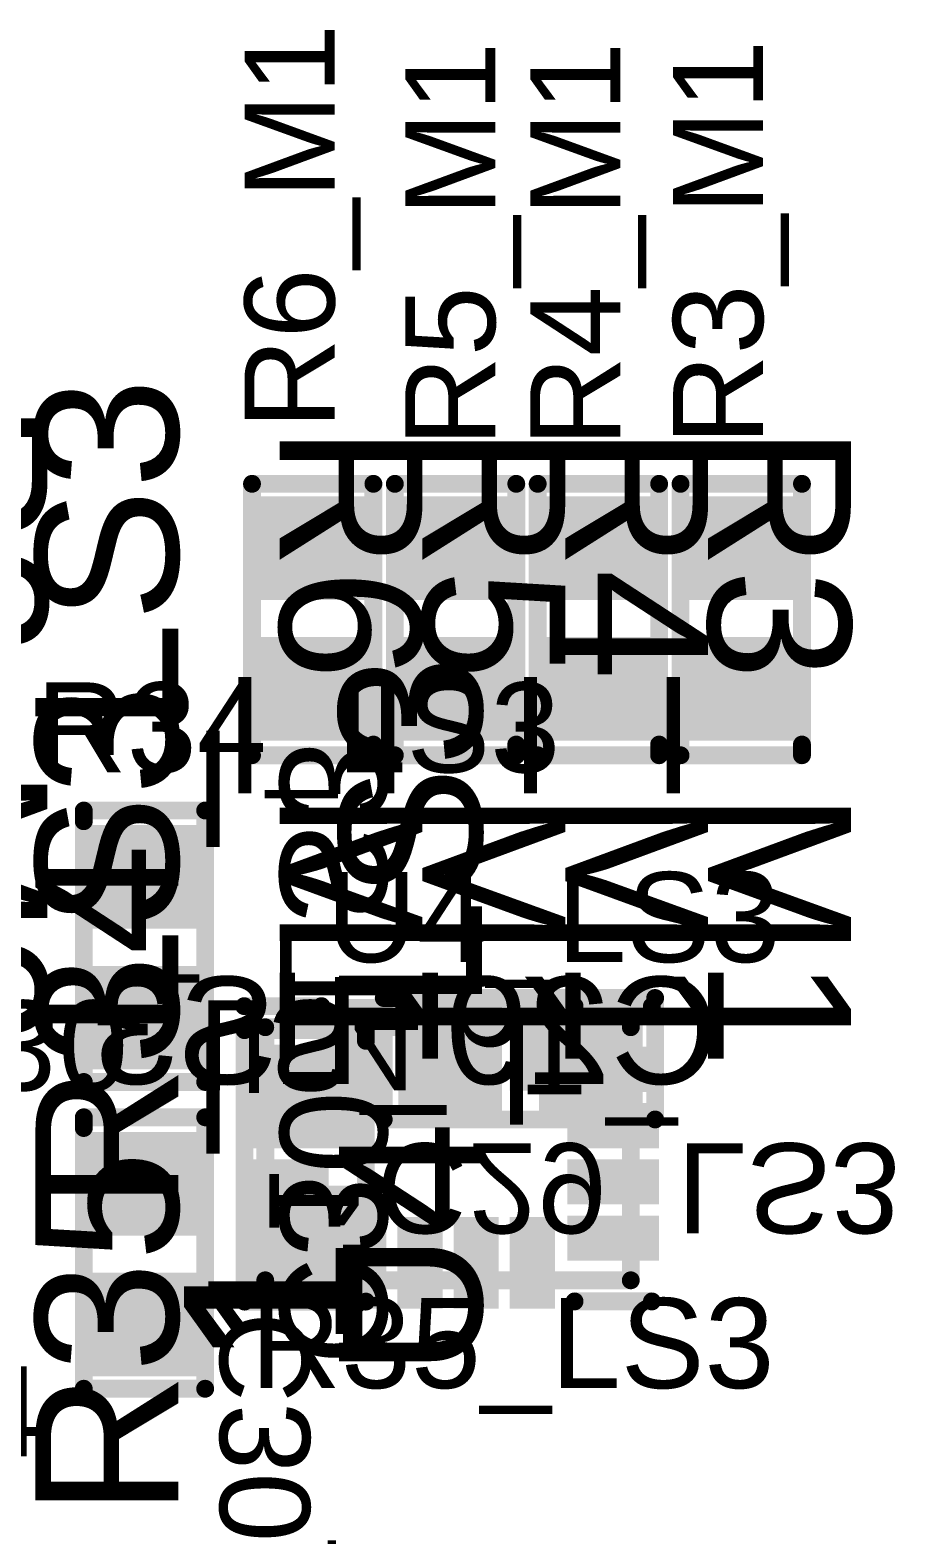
# Model space of a CAD drawing. Header units: inches. Extents: x -0.3 to 12.2, y -3.2 to 4.4.
# Drawn here: x 3.2609 to 3.503, y 0.4931 to 0.9144 of the extents above; entities that cross this region are included whole.
import ezdxf

# ---------------------------------------------------------------- set-up
doc = ezdxf.new("R2010")
doc.units = ezdxf.units.IN
doc.header["$MEASUREMENT"] = 0
for name, color, linetype in [('Board Layer Stack Bottom Overlay', 54, 'Continuous'), ('Board Layer Stack Bottom Solder', 6, 'Continuous'), ('Bottom Assembly', 216, 'Continuous'), ('Bottom Layer_L8', 5, 'Continuous'), ('Bottom Paste', 16, 'Continuous'), ('FAB', 56, 'Continuous'), ('Top Assembly', 6, 'Continuous'), ('Top Overlay', 2, 'Continuous'), ('Top Paste', 8, 'Continuous'), ('Top Solder', 216, 'Continuous'), ('TOP_L1', 1, 'Continuous')]:
    doc.layers.add(name, color=color, linetype=linetype)
doc.styles.add('Arial', font='', dxfattribs={"height": 0.2})
doc.styles.get('Arial').set_extended_font_data('Arial')

# ---------------------------------------------------------------- blocks, each defined once
blk = doc.blocks.new('R0402_331')
at = {"layer": 'Top Paste'}
for points in [[(-0.006, 0.0125), (-0.006, -0.0125), (-0.031, -0.0125), (-0.031, 0.0125)], [(0.0334, 0.0125), (0.0334, -0.0125), (0.0084, -0.0125), (0.0084, 0.0125)]]:
    blk.add_hatch(color=8, dxfattribs=at).paths.add_polyline_path(points)
at = {"layer": 'Top Solder'}
for points in [[(-0.004, 0.0145), (-0.004, -0.0145), (-0.033, -0.0145), (-0.033, 0.0145)], [(0.0354, 0.0145), (0.0354, -0.0145), (0.0064, -0.0145), (0.0064, 0.0145)]]:
    blk.add_hatch(color=216, dxfattribs=at).paths.add_polyline_path(points)
at = {"layer": 'TOP_L1'}
for points in [[(-0.006, 0.0125), (-0.006, -0.0125), (-0.031, -0.0125), (-0.031, 0.0125)], [(0.0334, 0.0125), (0.0334, -0.0125), (0.0084, -0.0125), (0.0084, 0.0125)]]:
    blk.add_hatch(color=1, dxfattribs=at).paths.add_polyline_path(points)
at = {"layer": 'Top Assembly'}
for points in [[(-0.0365, -0.017, 0.005, 0.005, 0), (-0.0365, 0.017, 0.005, 0.005, 0)], [(0.0395, 0.017, 0.005, 0.005, 0), (-0.0365, 0.017, 0.005, 0.005, 0)], [(0.0395, -0.017, 0.005, 0.005, 0), (0.0395, 0.017, 0.005, 0.005, 0)], [(0.0395, -0.017, 0.005, 0.005, 0), (-0.0365, -0.017, 0.005, 0.005, 0)]]:
    blk.add_lwpolyline(points, format="xyseb", dxfattribs=at)
for points in [[(-0.03775, 0.017, 0.0025, 0.0025, 1), (-0.03525, 0.017, 0.0025, 0.0025, 1)], [(-0.03775, 0.017, 0.0025, 0.0025, 1), (-0.03525, 0.017, 0.0025, 0.0025, 1)], [(0.03825, 0.017, 0.0025, 0.0025, 1), (0.04075, 0.017, 0.0025, 0.0025, 1)], [(0.03825, 0.017, 0.0025, 0.0025, 1), (0.04075, 0.017, 0.0025, 0.0025, 1)], [(-0.03775, -0.017, 0.0025, 0.0025, 1), (-0.03525, -0.017, 0.0025, 0.0025, 1)], [(-0.03775, -0.017, 0.0025, 0.0025, 1), (-0.03525, -0.017, 0.0025, 0.0025, 1)], [(0.03825, -0.017, 0.0025, 0.0025, 1), (0.04075, -0.017, 0.0025, 0.0025, 1)], [(0.03825, -0.017, 0.0025, 0.0025, 1), (0.04075, -0.017, 0.0025, 0.0025, 1)]]:
    blk.add_lwpolyline(points, format="xyseb", close=True, dxfattribs=at)
at = {"layer": 'Top Overlay'}
for points in [[(-0.0365, -0.017, 0.005, 0.005, 0), (-0.0365, 0.017, 0.005, 0.005, 0)], [(0.0365, 0.017, 0.005, 0.005, 0), (-0.0365, 0.017, 0.005, 0.005, 0)], [(0.0395, 0.017, 0.005, 0.005, 0), (0.0365, 0.017, 0.005, 0.005, 0)], [(0.0395, -0.017, 0.005, 0.005, 0), (0.0395, 0.017, 0.005, 0.005, 0)], [(0.0395, -0.017, 0.005, 0.005, 0), (-0.0365, -0.017, 0.005, 0.005, 0)]]:
    blk.add_lwpolyline(points, format="xyseb", dxfattribs=at)
for points in [[(-0.03775, 0.017, 0.0025, 0.0025, 1), (-0.03525, 0.017, 0.0025, 0.0025, 1)], [(-0.03775, 0.017, 0.0025, 0.0025, 1), (-0.03525, 0.017, 0.0025, 0.0025, 1)], [(0.03525, 0.017, 0.0025, 0.0025, 1), (0.03775, 0.017, 0.0025, 0.0025, 1)], [(0.03525, 0.017, 0.0025, 0.0025, 1), (0.03775, 0.017, 0.0025, 0.0025, 1)], [(0.03825, 0.017, 0.0025, 0.0025, 1), (0.04075, 0.017, 0.0025, 0.0025, 1)], [(0.03825, 0.017, 0.0025, 0.0025, 1), (0.04075, 0.017, 0.0025, 0.0025, 1)], [(-0.03775, -0.017, 0.0025, 0.0025, 1), (-0.03525, -0.017, 0.0025, 0.0025, 1)], [(-0.03775, -0.017, 0.0025, 0.0025, 1), (-0.03525, -0.017, 0.0025, 0.0025, 1)], [(0.03825, -0.017, 0.0025, 0.0025, 1), (0.04075, -0.017, 0.0025, 0.0025, 1)], [(0.03825, -0.017, 0.0025, 0.0025, 1), (0.04075, -0.017, 0.0025, 0.0025, 1)]]:
    blk.add_lwpolyline(points, format="xyseb", close=True, dxfattribs=at)
at = {"layer": 'Top Assembly', "style": 'Arial'}
blk.add_text('R6_M1', height=0.04, dxfattribs=at).set_placement((-0.05295, -0.0093))
blk = doc.blocks.new('R0402_333')
at = {"layer": 'Top Paste'}
for points in [[(-0.006, 0.0125), (-0.006, -0.0125), (-0.031, -0.0125), (-0.031, 0.0125)], [(0.0334, 0.0125), (0.0334, -0.0125), (0.0084, -0.0125), (0.0084, 0.0125)]]:
    blk.add_hatch(color=8, dxfattribs=at).paths.add_polyline_path(points)
at = {"layer": 'Top Solder'}
for points in [[(-0.004, 0.0145), (-0.004, -0.0145), (-0.033, -0.0145), (-0.033, 0.0145)], [(0.0354, 0.0145), (0.0354, -0.0145), (0.0064, -0.0145), (0.0064, 0.0145)]]:
    blk.add_hatch(color=216, dxfattribs=at).paths.add_polyline_path(points)
at = {"layer": 'TOP_L1'}
for points in [[(-0.006, 0.0125), (-0.006, -0.0125), (-0.031, -0.0125), (-0.031, 0.0125)], [(0.0334, 0.0125), (0.0334, -0.0125), (0.0084, -0.0125), (0.0084, 0.0125)]]:
    blk.add_hatch(color=1, dxfattribs=at).paths.add_polyline_path(points)
at = {"layer": 'Top Assembly'}
for points in [[(-0.0365, -0.017, 0.005, 0.005, 0), (-0.0365, 0.017, 0.005, 0.005, 0)], [(0.0395, 0.017, 0.005, 0.005, 0), (-0.0365, 0.017, 0.005, 0.005, 0)], [(0.0395, -0.017, 0.005, 0.005, 0), (0.0395, 0.017, 0.005, 0.005, 0)], [(0.0395, -0.017, 0.005, 0.005, 0), (-0.0365, -0.017, 0.005, 0.005, 0)]]:
    blk.add_lwpolyline(points, format="xyseb", dxfattribs=at)
for points in [[(-0.03775, 0.017, 0.0025, 0.0025, 1), (-0.03525, 0.017, 0.0025, 0.0025, 1)], [(-0.03775, 0.017, 0.0025, 0.0025, 1), (-0.03525, 0.017, 0.0025, 0.0025, 1)], [(0.03825, 0.017, 0.0025, 0.0025, 1), (0.04075, 0.017, 0.0025, 0.0025, 1)], [(0.03825, 0.017, 0.0025, 0.0025, 1), (0.04075, 0.017, 0.0025, 0.0025, 1)], [(-0.03775, -0.017, 0.0025, 0.0025, 1), (-0.03525, -0.017, 0.0025, 0.0025, 1)], [(-0.03775, -0.017, 0.0025, 0.0025, 1), (-0.03525, -0.017, 0.0025, 0.0025, 1)], [(0.03825, -0.017, 0.0025, 0.0025, 1), (0.04075, -0.017, 0.0025, 0.0025, 1)], [(0.03825, -0.017, 0.0025, 0.0025, 1), (0.04075, -0.017, 0.0025, 0.0025, 1)]]:
    blk.add_lwpolyline(points, format="xyseb", close=True, dxfattribs=at)
at = {"layer": 'Top Overlay'}
for points in [[(-0.0365, -0.017, 0.005, 0.005, 0), (-0.0365, 0.017, 0.005, 0.005, 0)], [(0.0365, 0.017, 0.005, 0.005, 0), (-0.0365, 0.017, 0.005, 0.005, 0)], [(0.0395, 0.017, 0.005, 0.005, 0), (0.0365, 0.017, 0.005, 0.005, 0)], [(0.0395, -0.017, 0.005, 0.005, 0), (0.0395, 0.017, 0.005, 0.005, 0)], [(0.0395, -0.017, 0.005, 0.005, 0), (-0.0365, -0.017, 0.005, 0.005, 0)]]:
    blk.add_lwpolyline(points, format="xyseb", dxfattribs=at)
for points in [[(-0.03775, 0.017, 0.0025, 0.0025, 1), (-0.03525, 0.017, 0.0025, 0.0025, 1)], [(-0.03775, 0.017, 0.0025, 0.0025, 1), (-0.03525, 0.017, 0.0025, 0.0025, 1)], [(0.03525, 0.017, 0.0025, 0.0025, 1), (0.03775, 0.017, 0.0025, 0.0025, 1)], [(0.03525, 0.017, 0.0025, 0.0025, 1), (0.03775, 0.017, 0.0025, 0.0025, 1)], [(0.03825, 0.017, 0.0025, 0.0025, 1), (0.04075, 0.017, 0.0025, 0.0025, 1)], [(0.03825, 0.017, 0.0025, 0.0025, 1), (0.04075, 0.017, 0.0025, 0.0025, 1)], [(-0.03775, -0.017, 0.0025, 0.0025, 1), (-0.03525, -0.017, 0.0025, 0.0025, 1)], [(-0.03775, -0.017, 0.0025, 0.0025, 1), (-0.03525, -0.017, 0.0025, 0.0025, 1)], [(0.03825, -0.017, 0.0025, 0.0025, 1), (0.04075, -0.017, 0.0025, 0.0025, 1)], [(0.03825, -0.017, 0.0025, 0.0025, 1), (0.04075, -0.017, 0.0025, 0.0025, 1)]]:
    blk.add_lwpolyline(points, format="xyseb", close=True, dxfattribs=at)
at = {"layer": 'Top Assembly', "style": 'Arial'}
blk.add_text('R5_M1', height=0.04, dxfattribs=at).set_placement((-0.05295, -0.0093))
blk = doc.blocks.new('R0402_335')
at = {"layer": 'Top Paste'}
for points in [[(-0.006, 0.0125), (-0.006, -0.0125), (-0.031, -0.0125), (-0.031, 0.0125)], [(0.0334, 0.0125), (0.0334, -0.0125), (0.0084, -0.0125), (0.0084, 0.0125)]]:
    blk.add_hatch(color=8, dxfattribs=at).paths.add_polyline_path(points)
at = {"layer": 'Top Solder'}
for points in [[(-0.004, 0.0145), (-0.004, -0.0145), (-0.033, -0.0145), (-0.033, 0.0145)], [(0.0354, 0.0145), (0.0354, -0.0145), (0.0064, -0.0145), (0.0064, 0.0145)]]:
    blk.add_hatch(color=216, dxfattribs=at).paths.add_polyline_path(points)
at = {"layer": 'TOP_L1'}
for points in [[(-0.006, 0.0125), (-0.006, -0.0125), (-0.031, -0.0125), (-0.031, 0.0125)], [(0.0334, 0.0125), (0.0334, -0.0125), (0.0084, -0.0125), (0.0084, 0.0125)]]:
    blk.add_hatch(color=1, dxfattribs=at).paths.add_polyline_path(points)
at = {"layer": 'Top Assembly'}
for points in [[(-0.0365, -0.017, 0.005, 0.005, 0), (-0.0365, 0.017, 0.005, 0.005, 0)], [(0.0395, 0.017, 0.005, 0.005, 0), (-0.0365, 0.017, 0.005, 0.005, 0)], [(0.0395, -0.017, 0.005, 0.005, 0), (0.0395, 0.017, 0.005, 0.005, 0)], [(0.0395, -0.017, 0.005, 0.005, 0), (-0.0365, -0.017, 0.005, 0.005, 0)]]:
    blk.add_lwpolyline(points, format="xyseb", dxfattribs=at)
for points in [[(-0.03775, 0.017, 0.0025, 0.0025, 1), (-0.03525, 0.017, 0.0025, 0.0025, 1)], [(-0.03775, 0.017, 0.0025, 0.0025, 1), (-0.03525, 0.017, 0.0025, 0.0025, 1)], [(0.03825, 0.017, 0.0025, 0.0025, 1), (0.04075, 0.017, 0.0025, 0.0025, 1)], [(0.03825, 0.017, 0.0025, 0.0025, 1), (0.04075, 0.017, 0.0025, 0.0025, 1)], [(-0.03775, -0.017, 0.0025, 0.0025, 1), (-0.03525, -0.017, 0.0025, 0.0025, 1)], [(-0.03775, -0.017, 0.0025, 0.0025, 1), (-0.03525, -0.017, 0.0025, 0.0025, 1)], [(0.03825, -0.017, 0.0025, 0.0025, 1), (0.04075, -0.017, 0.0025, 0.0025, 1)], [(0.03825, -0.017, 0.0025, 0.0025, 1), (0.04075, -0.017, 0.0025, 0.0025, 1)]]:
    blk.add_lwpolyline(points, format="xyseb", close=True, dxfattribs=at)
at = {"layer": 'Top Overlay'}
for points in [[(-0.0365, -0.017, 0.005, 0.005, 0), (-0.0365, 0.017, 0.005, 0.005, 0)], [(0.0365, 0.017, 0.005, 0.005, 0), (-0.0365, 0.017, 0.005, 0.005, 0)], [(0.0395, 0.017, 0.005, 0.005, 0), (0.0365, 0.017, 0.005, 0.005, 0)], [(0.0395, -0.017, 0.005, 0.005, 0), (0.0395, 0.017, 0.005, 0.005, 0)], [(0.0395, -0.017, 0.005, 0.005, 0), (-0.0365, -0.017, 0.005, 0.005, 0)]]:
    blk.add_lwpolyline(points, format="xyseb", dxfattribs=at)
for points in [[(-0.03775, 0.017, 0.0025, 0.0025, 1), (-0.03525, 0.017, 0.0025, 0.0025, 1)], [(-0.03775, 0.017, 0.0025, 0.0025, 1), (-0.03525, 0.017, 0.0025, 0.0025, 1)], [(0.03525, 0.017, 0.0025, 0.0025, 1), (0.03775, 0.017, 0.0025, 0.0025, 1)], [(0.03525, 0.017, 0.0025, 0.0025, 1), (0.03775, 0.017, 0.0025, 0.0025, 1)], [(0.03825, 0.017, 0.0025, 0.0025, 1), (0.04075, 0.017, 0.0025, 0.0025, 1)], [(0.03825, 0.017, 0.0025, 0.0025, 1), (0.04075, 0.017, 0.0025, 0.0025, 1)], [(-0.03775, -0.017, 0.0025, 0.0025, 1), (-0.03525, -0.017, 0.0025, 0.0025, 1)], [(-0.03775, -0.017, 0.0025, 0.0025, 1), (-0.03525, -0.017, 0.0025, 0.0025, 1)], [(0.03825, -0.017, 0.0025, 0.0025, 1), (0.04075, -0.017, 0.0025, 0.0025, 1)], [(0.03825, -0.017, 0.0025, 0.0025, 1), (0.04075, -0.017, 0.0025, 0.0025, 1)]]:
    blk.add_lwpolyline(points, format="xyseb", close=True, dxfattribs=at)
at = {"layer": 'Top Assembly', "style": 'Arial'}
blk.add_text('R4_M1', height=0.04, dxfattribs=at).set_placement((-0.05295, -0.0093))
blk = doc.blocks.new('R0402_336')
at = {"layer": 'Top Paste'}
for points in [[(-0.006, 0.0125), (-0.006, -0.0125), (-0.031, -0.0125), (-0.031, 0.0125)], [(0.0334, 0.0125), (0.0334, -0.0125), (0.0084, -0.0125), (0.0084, 0.0125)]]:
    blk.add_hatch(color=8, dxfattribs=at).paths.add_polyline_path(points)
at = {"layer": 'Top Solder'}
for points in [[(-0.004, 0.0145), (-0.004, -0.0145), (-0.033, -0.0145), (-0.033, 0.0145)], [(0.0354, 0.0145), (0.0354, -0.0145), (0.0064, -0.0145), (0.0064, 0.0145)]]:
    blk.add_hatch(color=216, dxfattribs=at).paths.add_polyline_path(points)
at = {"layer": 'TOP_L1'}
for points in [[(-0.006, 0.0125), (-0.006, -0.0125), (-0.031, -0.0125), (-0.031, 0.0125)], [(0.0334, 0.0125), (0.0334, -0.0125), (0.0084, -0.0125), (0.0084, 0.0125)]]:
    blk.add_hatch(color=1, dxfattribs=at).paths.add_polyline_path(points)
at = {"layer": 'Top Assembly'}
for points in [[(-0.0365, -0.017, 0.005, 0.005, 0), (-0.0365, 0.017, 0.005, 0.005, 0)], [(0.0395, 0.017, 0.005, 0.005, 0), (-0.0365, 0.017, 0.005, 0.005, 0)], [(0.0395, -0.017, 0.005, 0.005, 0), (0.0395, 0.017, 0.005, 0.005, 0)], [(0.0395, -0.017, 0.005, 0.005, 0), (-0.0365, -0.017, 0.005, 0.005, 0)]]:
    blk.add_lwpolyline(points, format="xyseb", dxfattribs=at)
for points in [[(-0.03775, 0.017, 0.0025, 0.0025, 1), (-0.03525, 0.017, 0.0025, 0.0025, 1)], [(-0.03775, 0.017, 0.0025, 0.0025, 1), (-0.03525, 0.017, 0.0025, 0.0025, 1)], [(0.03825, 0.017, 0.0025, 0.0025, 1), (0.04075, 0.017, 0.0025, 0.0025, 1)], [(0.03825, 0.017, 0.0025, 0.0025, 1), (0.04075, 0.017, 0.0025, 0.0025, 1)], [(-0.03775, -0.017, 0.0025, 0.0025, 1), (-0.03525, -0.017, 0.0025, 0.0025, 1)], [(-0.03775, -0.017, 0.0025, 0.0025, 1), (-0.03525, -0.017, 0.0025, 0.0025, 1)], [(0.03825, -0.017, 0.0025, 0.0025, 1), (0.04075, -0.017, 0.0025, 0.0025, 1)], [(0.03825, -0.017, 0.0025, 0.0025, 1), (0.04075, -0.017, 0.0025, 0.0025, 1)]]:
    blk.add_lwpolyline(points, format="xyseb", close=True, dxfattribs=at)
at = {"layer": 'Top Overlay'}
for points in [[(-0.0365, -0.017, 0.005, 0.005, 0), (-0.0365, 0.017, 0.005, 0.005, 0)], [(0.0365, 0.017, 0.005, 0.005, 0), (-0.0365, 0.017, 0.005, 0.005, 0)], [(0.0395, 0.017, 0.005, 0.005, 0), (0.0365, 0.017, 0.005, 0.005, 0)], [(0.0395, -0.017, 0.005, 0.005, 0), (0.0395, 0.017, 0.005, 0.005, 0)], [(0.0395, -0.017, 0.005, 0.005, 0), (-0.0365, -0.017, 0.005, 0.005, 0)]]:
    blk.add_lwpolyline(points, format="xyseb", dxfattribs=at)
for points in [[(-0.03775, 0.017, 0.0025, 0.0025, 1), (-0.03525, 0.017, 0.0025, 0.0025, 1)], [(-0.03775, 0.017, 0.0025, 0.0025, 1), (-0.03525, 0.017, 0.0025, 0.0025, 1)], [(0.03525, 0.017, 0.0025, 0.0025, 1), (0.03775, 0.017, 0.0025, 0.0025, 1)], [(0.03525, 0.017, 0.0025, 0.0025, 1), (0.03775, 0.017, 0.0025, 0.0025, 1)], [(0.03825, 0.017, 0.0025, 0.0025, 1), (0.04075, 0.017, 0.0025, 0.0025, 1)], [(0.03825, 0.017, 0.0025, 0.0025, 1), (0.04075, 0.017, 0.0025, 0.0025, 1)], [(-0.03775, -0.017, 0.0025, 0.0025, 1), (-0.03525, -0.017, 0.0025, 0.0025, 1)], [(-0.03775, -0.017, 0.0025, 0.0025, 1), (-0.03525, -0.017, 0.0025, 0.0025, 1)], [(0.03825, -0.017, 0.0025, 0.0025, 1), (0.04075, -0.017, 0.0025, 0.0025, 1)], [(0.03825, -0.017, 0.0025, 0.0025, 1), (0.04075, -0.017, 0.0025, 0.0025, 1)]]:
    blk.add_lwpolyline(points, format="xyseb", close=True, dxfattribs=at)
at = {"layer": 'Top Assembly', "style": 'Arial'}
blk.add_text('R3_M2', height=0.04, dxfattribs=at).set_placement((-0.05529, -0.0093))
blk = doc.blocks.new('R0402_337')
at = {"layer": 'Top Paste'}
for points in [[(-0.006, 0.0125), (-0.006, -0.0125), (-0.031, -0.0125), (-0.031, 0.0125)], [(0.0334, 0.0125), (0.0334, -0.0125), (0.0084, -0.0125), (0.0084, 0.0125)]]:
    blk.add_hatch(color=8, dxfattribs=at).paths.add_polyline_path(points)
at = {"layer": 'Top Solder'}
for points in [[(-0.004, 0.0145), (-0.004, -0.0145), (-0.033, -0.0145), (-0.033, 0.0145)], [(0.0354, 0.0145), (0.0354, -0.0145), (0.0064, -0.0145), (0.0064, 0.0145)]]:
    blk.add_hatch(color=216, dxfattribs=at).paths.add_polyline_path(points)
at = {"layer": 'TOP_L1'}
for points in [[(-0.006, 0.0125), (-0.006, -0.0125), (-0.031, -0.0125), (-0.031, 0.0125)], [(0.0334, 0.0125), (0.0334, -0.0125), (0.0084, -0.0125), (0.0084, 0.0125)]]:
    blk.add_hatch(color=1, dxfattribs=at).paths.add_polyline_path(points)
at = {"layer": 'Top Assembly'}
for points in [[(-0.0365, -0.017, 0.005, 0.005, 0), (-0.0365, 0.017, 0.005, 0.005, 0)], [(0.0395, 0.017, 0.005, 0.005, 0), (-0.0365, 0.017, 0.005, 0.005, 0)], [(0.0395, -0.017, 0.005, 0.005, 0), (0.0395, 0.017, 0.005, 0.005, 0)], [(0.0395, -0.017, 0.005, 0.005, 0), (-0.0365, -0.017, 0.005, 0.005, 0)]]:
    blk.add_lwpolyline(points, format="xyseb", dxfattribs=at)
for points in [[(-0.03775, 0.017, 0.0025, 0.0025, 1), (-0.03525, 0.017, 0.0025, 0.0025, 1)], [(-0.03775, 0.017, 0.0025, 0.0025, 1), (-0.03525, 0.017, 0.0025, 0.0025, 1)], [(0.03825, 0.017, 0.0025, 0.0025, 1), (0.04075, 0.017, 0.0025, 0.0025, 1)], [(0.03825, 0.017, 0.0025, 0.0025, 1), (0.04075, 0.017, 0.0025, 0.0025, 1)], [(-0.03775, -0.017, 0.0025, 0.0025, 1), (-0.03525, -0.017, 0.0025, 0.0025, 1)], [(-0.03775, -0.017, 0.0025, 0.0025, 1), (-0.03525, -0.017, 0.0025, 0.0025, 1)], [(0.03825, -0.017, 0.0025, 0.0025, 1), (0.04075, -0.017, 0.0025, 0.0025, 1)], [(0.03825, -0.017, 0.0025, 0.0025, 1), (0.04075, -0.017, 0.0025, 0.0025, 1)]]:
    blk.add_lwpolyline(points, format="xyseb", close=True, dxfattribs=at)
at = {"layer": 'Top Overlay'}
for points in [[(-0.0365, -0.017, 0.005, 0.005, 0), (-0.0365, 0.017, 0.005, 0.005, 0)], [(0.0365, 0.017, 0.005, 0.005, 0), (-0.0365, 0.017, 0.005, 0.005, 0)], [(0.0395, 0.017, 0.005, 0.005, 0), (0.0365, 0.017, 0.005, 0.005, 0)], [(0.0395, -0.017, 0.005, 0.005, 0), (0.0395, 0.017, 0.005, 0.005, 0)], [(0.0395, -0.017, 0.005, 0.005, 0), (-0.0365, -0.017, 0.005, 0.005, 0)]]:
    blk.add_lwpolyline(points, format="xyseb", dxfattribs=at)
for points in [[(-0.03775, 0.017, 0.0025, 0.0025, 1), (-0.03525, 0.017, 0.0025, 0.0025, 1)], [(-0.03775, 0.017, 0.0025, 0.0025, 1), (-0.03525, 0.017, 0.0025, 0.0025, 1)], [(0.03525, 0.017, 0.0025, 0.0025, 1), (0.03775, 0.017, 0.0025, 0.0025, 1)], [(0.03525, 0.017, 0.0025, 0.0025, 1), (0.03775, 0.017, 0.0025, 0.0025, 1)], [(0.03825, 0.017, 0.0025, 0.0025, 1), (0.04075, 0.017, 0.0025, 0.0025, 1)], [(0.03825, 0.017, 0.0025, 0.0025, 1), (0.04075, 0.017, 0.0025, 0.0025, 1)], [(-0.03775, -0.017, 0.0025, 0.0025, 1), (-0.03525, -0.017, 0.0025, 0.0025, 1)], [(-0.03775, -0.017, 0.0025, 0.0025, 1), (-0.03525, -0.017, 0.0025, 0.0025, 1)], [(0.03825, -0.017, 0.0025, 0.0025, 1), (0.04075, -0.017, 0.0025, 0.0025, 1)], [(0.03825, -0.017, 0.0025, 0.0025, 1), (0.04075, -0.017, 0.0025, 0.0025, 1)]]:
    blk.add_lwpolyline(points, format="xyseb", close=True, dxfattribs=at)
at = {"layer": 'Top Assembly', "style": 'Arial'}
blk.add_text('R3_M1', height=0.04, dxfattribs=at).set_placement((-0.05295, -0.0093))
blk = doc.blocks.new('R0402_341')
at = {"layer": 'Top Paste'}
for points in [[(-0.006, 0.0125), (-0.006, -0.0125), (-0.031, -0.0125), (-0.031, 0.0125)], [(0.0334, 0.0125), (0.0334, -0.0125), (0.0084, -0.0125), (0.0084, 0.0125)]]:
    blk.add_hatch(color=8, dxfattribs=at).paths.add_polyline_path(points)
at = {"layer": 'Top Solder'}
for points in [[(-0.004, 0.0145), (-0.004, -0.0145), (-0.033, -0.0145), (-0.033, 0.0145)], [(0.0354, 0.0145), (0.0354, -0.0145), (0.0064, -0.0145), (0.0064, 0.0145)]]:
    blk.add_hatch(color=216, dxfattribs=at).paths.add_polyline_path(points)
at = {"layer": 'TOP_L1'}
for points in [[(-0.006, 0.0125), (-0.006, -0.0125), (-0.031, -0.0125), (-0.031, 0.0125)], [(0.0334, 0.0125), (0.0334, -0.0125), (0.0084, -0.0125), (0.0084, 0.0125)]]:
    blk.add_hatch(color=1, dxfattribs=at).paths.add_polyline_path(points)
at = {"layer": 'Top Assembly'}
for points in [[(-0.0365, 0.017, 0.005, 0.005, 0), (-0.0365, -0.017, 0.005, 0.005, 0)], [(-0.0365, 0.017, 0.005, 0.005, 0), (0.0395, 0.017, 0.005, 0.005, 0)], [(0.0395, 0.017, 0.005, 0.005, 0), (0.0395, -0.017, 0.005, 0.005, 0)], [(-0.0365, -0.017, 0.005, 0.005, 0), (0.0395, -0.017, 0.005, 0.005, 0)]]:
    blk.add_lwpolyline(points, format="xyseb", dxfattribs=at)
for points in [[(-0.03775, 0.017, 0.0025, 0.0025, 1), (-0.03525, 0.017, 0.0025, 0.0025, 1)], [(-0.03775, 0.017, 0.0025, 0.0025, 1), (-0.03525, 0.017, 0.0025, 0.0025, 1)], [(0.03825, 0.017, 0.0025, 0.0025, 1), (0.04075, 0.017, 0.0025, 0.0025, 1)], [(0.03825, 0.017, 0.0025, 0.0025, 1), (0.04075, 0.017, 0.0025, 0.0025, 1)], [(-0.03775, -0.017, 0.0025, 0.0025, 1), (-0.03525, -0.017, 0.0025, 0.0025, 1)], [(-0.03775, -0.017, 0.0025, 0.0025, 1), (-0.03525, -0.017, 0.0025, 0.0025, 1)], [(0.03825, -0.017, 0.0025, 0.0025, 1), (0.04075, -0.017, 0.0025, 0.0025, 1)], [(0.03825, -0.017, 0.0025, 0.0025, 1), (0.04075, -0.017, 0.0025, 0.0025, 1)]]:
    blk.add_lwpolyline(points, format="xyseb", close=True, dxfattribs=at)
at = {"layer": 'Top Overlay'}
for points in [[(-0.0365, 0.017, 0.005, 0.005, 0), (-0.0365, -0.017, 0.005, 0.005, 0)], [(-0.0365, 0.017, 0.005, 0.005, 0), (0.0365, 0.017, 0.005, 0.005, 0)], [(0.0365, 0.017, 0.005, 0.005, 0), (0.0395, 0.017, 0.005, 0.005, 0)], [(0.0395, 0.017, 0.005, 0.005, 0), (0.0395, -0.017, 0.005, 0.005, 0)], [(-0.0365, -0.017, 0.005, 0.005, 0), (0.0395, -0.017, 0.005, 0.005, 0)]]:
    blk.add_lwpolyline(points, format="xyseb", dxfattribs=at)
for points in [[(-0.03775, 0.017, 0.0025, 0.0025, 1), (-0.03525, 0.017, 0.0025, 0.0025, 1)], [(-0.03775, 0.017, 0.0025, 0.0025, 1), (-0.03525, 0.017, 0.0025, 0.0025, 1)], [(0.03525, 0.017, 0.0025, 0.0025, 1), (0.03775, 0.017, 0.0025, 0.0025, 1)], [(0.03525, 0.017, 0.0025, 0.0025, 1), (0.03775, 0.017, 0.0025, 0.0025, 1)], [(0.03825, 0.017, 0.0025, 0.0025, 1), (0.04075, 0.017, 0.0025, 0.0025, 1)], [(0.03825, 0.017, 0.0025, 0.0025, 1), (0.04075, 0.017, 0.0025, 0.0025, 1)], [(-0.03775, -0.017, 0.0025, 0.0025, 1), (-0.03525, -0.017, 0.0025, 0.0025, 1)], [(-0.03775, -0.017, 0.0025, 0.0025, 1), (-0.03525, -0.017, 0.0025, 0.0025, 1)], [(0.03825, -0.017, 0.0025, 0.0025, 1), (0.04075, -0.017, 0.0025, 0.0025, 1)], [(0.03825, -0.017, 0.0025, 0.0025, 1), (0.04075, -0.017, 0.0025, 0.0025, 1)]]:
    blk.add_lwpolyline(points, format="xyseb", close=True, dxfattribs=at)
at = {"layer": 'Top Assembly', "style": 'Arial'}
blk.add_text('R35_LS3', height=0.04, dxfattribs=at).set_placement((-0.07233, -0.00947))
blk = doc.blocks.new('R0402_344')
at = {"layer": 'Top Paste'}
for points in [[(-0.006, 0.0125), (-0.006, -0.0125), (-0.031, -0.0125), (-0.031, 0.0125)], [(0.0334, 0.0125), (0.0334, -0.0125), (0.0084, -0.0125), (0.0084, 0.0125)]]:
    blk.add_hatch(color=8, dxfattribs=at).paths.add_polyline_path(points)
at = {"layer": 'Top Solder'}
for points in [[(-0.004, 0.0145), (-0.004, -0.0145), (-0.033, -0.0145), (-0.033, 0.0145)], [(0.0354, 0.0145), (0.0354, -0.0145), (0.0064, -0.0145), (0.0064, 0.0145)]]:
    blk.add_hatch(color=216, dxfattribs=at).paths.add_polyline_path(points)
at = {"layer": 'TOP_L1'}
for points in [[(-0.006, 0.0125), (-0.006, -0.0125), (-0.031, -0.0125), (-0.031, 0.0125)], [(0.0334, 0.0125), (0.0334, -0.0125), (0.0084, -0.0125), (0.0084, 0.0125)]]:
    blk.add_hatch(color=1, dxfattribs=at).paths.add_polyline_path(points)
at = {"layer": 'Top Assembly'}
for points in [[(-0.0365, 0.017, 0.005, 0.005, 0), (-0.0365, -0.017, 0.005, 0.005, 0)], [(-0.0365, 0.017, 0.005, 0.005, 0), (0.0395, 0.017, 0.005, 0.005, 0)], [(0.0395, 0.017, 0.005, 0.005, 0), (0.0395, -0.017, 0.005, 0.005, 0)], [(-0.0365, -0.017, 0.005, 0.005, 0), (0.0395, -0.017, 0.005, 0.005, 0)]]:
    blk.add_lwpolyline(points, format="xyseb", dxfattribs=at)
for points in [[(-0.03775, 0.017, 0.0025, 0.0025, 1), (-0.03525, 0.017, 0.0025, 0.0025, 1)], [(-0.03775, 0.017, 0.0025, 0.0025, 1), (-0.03525, 0.017, 0.0025, 0.0025, 1)], [(0.03825, 0.017, 0.0025, 0.0025, 1), (0.04075, 0.017, 0.0025, 0.0025, 1)], [(0.03825, 0.017, 0.0025, 0.0025, 1), (0.04075, 0.017, 0.0025, 0.0025, 1)], [(-0.03775, -0.017, 0.0025, 0.0025, 1), (-0.03525, -0.017, 0.0025, 0.0025, 1)], [(-0.03775, -0.017, 0.0025, 0.0025, 1), (-0.03525, -0.017, 0.0025, 0.0025, 1)], [(0.03825, -0.017, 0.0025, 0.0025, 1), (0.04075, -0.017, 0.0025, 0.0025, 1)], [(0.03825, -0.017, 0.0025, 0.0025, 1), (0.04075, -0.017, 0.0025, 0.0025, 1)]]:
    blk.add_lwpolyline(points, format="xyseb", close=True, dxfattribs=at)
at = {"layer": 'Top Overlay'}
for points in [[(-0.0365, 0.017, 0.005, 0.005, 0), (-0.0365, -0.017, 0.005, 0.005, 0)], [(-0.0365, 0.017, 0.005, 0.005, 0), (0.0365, 0.017, 0.005, 0.005, 0)], [(0.0365, 0.017, 0.005, 0.005, 0), (0.0395, 0.017, 0.005, 0.005, 0)], [(0.0395, 0.017, 0.005, 0.005, 0), (0.0395, -0.017, 0.005, 0.005, 0)], [(-0.0365, -0.017, 0.005, 0.005, 0), (0.0395, -0.017, 0.005, 0.005, 0)]]:
    blk.add_lwpolyline(points, format="xyseb", dxfattribs=at)
for points in [[(-0.03775, 0.017, 0.0025, 0.0025, 1), (-0.03525, 0.017, 0.0025, 0.0025, 1)], [(-0.03775, 0.017, 0.0025, 0.0025, 1), (-0.03525, 0.017, 0.0025, 0.0025, 1)], [(0.03525, 0.017, 0.0025, 0.0025, 1), (0.03775, 0.017, 0.0025, 0.0025, 1)], [(0.03525, 0.017, 0.0025, 0.0025, 1), (0.03775, 0.017, 0.0025, 0.0025, 1)], [(0.03825, 0.017, 0.0025, 0.0025, 1), (0.04075, 0.017, 0.0025, 0.0025, 1)], [(0.03825, 0.017, 0.0025, 0.0025, 1), (0.04075, 0.017, 0.0025, 0.0025, 1)], [(-0.03775, -0.017, 0.0025, 0.0025, 1), (-0.03525, -0.017, 0.0025, 0.0025, 1)], [(-0.03775, -0.017, 0.0025, 0.0025, 1), (-0.03525, -0.017, 0.0025, 0.0025, 1)], [(0.03825, -0.017, 0.0025, 0.0025, 1), (0.04075, -0.017, 0.0025, 0.0025, 1)], [(0.03825, -0.017, 0.0025, 0.0025, 1), (0.04075, -0.017, 0.0025, 0.0025, 1)]]:
    blk.add_lwpolyline(points, format="xyseb", close=True, dxfattribs=at)
at = {"layer": 'Top Assembly', "style": 'Arial'}
blk.add_text('R34_LS3', height=0.04, dxfattribs=at).set_placement((-0.07233, -0.00947))
blk = doc.blocks.new('C0402_B_395')
at = {"layer": 'Board Layer Stack Bottom Solder'}
for points in [[(-0.004, 0.0145), (-0.004, -0.0145), (-0.033, -0.0145), (-0.033, 0.0145)], [(0.0354, 0.0145), (0.0354, -0.0145), (0.0064, -0.0145), (0.0064, 0.0145)]]:
    blk.add_hatch(color=6, dxfattribs=at).paths.add_polyline_path(points)
at = {"layer": 'Bottom Layer_L8'}
for points in [[(-0.006, 0.0125), (-0.006, -0.0125), (-0.031, -0.0125), (-0.031, 0.0125)], [(0.0334, 0.0125), (0.0334, -0.0125), (0.0084, -0.0125), (0.0084, 0.0125)]]:
    blk.add_hatch(color=5, dxfattribs=at).paths.add_polyline_path(points)
at = {"layer": 'Bottom Paste'}
for points in [[(-0.006, 0.0125), (-0.006, -0.0125), (-0.031, -0.0125), (-0.031, 0.0125)], [(0.0334, 0.0125), (0.0334, -0.0125), (0.0084, -0.0125), (0.0084, 0.0125)]]:
    blk.add_hatch(color=16, dxfattribs=at).paths.add_polyline_path(points)
at = {"layer": 'Board Layer Stack Bottom Overlay'}
for points in [[(-0.0365, 0.017, 0.005, 0.005, 0), (0.0395, 0.017, 0.005, 0.005, 0)], [(-0.0365, 0.017, 0.005, 0.005, 0), (-0.0365, -0.017, 0.005, 0.005, 0)], [(0.0395, 0.017, 0.005, 0.005, 0), (0.0395, -0.017, 0.005, 0.005, 0)], [(-0.0365, -0.017, 0.005, 0.005, 0), (0.0365, -0.017, 0.005, 0.005, 0)], [(0.0365, -0.017, 0.005, 0.005, 0), (0.0395, -0.017, 0.005, 0.005, 0)]]:
    blk.add_lwpolyline(points, format="xyseb", dxfattribs=at)
for points in [[(-0.03775, 0.017, 0.0025, 0.0025, 1), (-0.03525, 0.017, 0.0025, 0.0025, 1)], [(-0.03775, 0.017, 0.0025, 0.0025, 1), (-0.03525, 0.017, 0.0025, 0.0025, 1)], [(0.03825, 0.017, 0.0025, 0.0025, 1), (0.04075, 0.017, 0.0025, 0.0025, 1)], [(0.03825, 0.017, 0.0025, 0.0025, 1), (0.04075, 0.017, 0.0025, 0.0025, 1)], [(-0.03775, -0.017, 0.0025, 0.0025, 1), (-0.03525, -0.017, 0.0025, 0.0025, 1)], [(-0.03775, -0.017, 0.0025, 0.0025, 1), (-0.03525, -0.017, 0.0025, 0.0025, 1)], [(0.03525, -0.017, 0.0025, 0.0025, 1), (0.03775, -0.017, 0.0025, 0.0025, 1)], [(0.03525, -0.017, 0.0025, 0.0025, 1), (0.03775, -0.017, 0.0025, 0.0025, 1)], [(0.03825, -0.017, 0.0025, 0.0025, 1), (0.04075, -0.017, 0.0025, 0.0025, 1)], [(0.03825, -0.017, 0.0025, 0.0025, 1), (0.04075, -0.017, 0.0025, 0.0025, 1)]]:
    blk.add_lwpolyline(points, format="xyseb", close=True, dxfattribs=at)
at = {"layer": 'Bottom Assembly'}
for points in [[(-0.0365, 0.017, 0.005, 0.005, 0), (0.0395, 0.017, 0.005, 0.005, 0)], [(-0.0365, 0.017, 0.005, 0.005, 0), (-0.0365, -0.017, 0.005, 0.005, 0)], [(0.0395, 0.017, 0.005, 0.005, 0), (0.0395, -0.017, 0.005, 0.005, 0)], [(-0.0365, -0.017, 0.005, 0.005, 0), (0.0395, -0.017, 0.005, 0.005, 0)]]:
    blk.add_lwpolyline(points, format="xyseb", dxfattribs=at)
for points in [[(-0.03775, 0.017, 0.0025, 0.0025, 1), (-0.03525, 0.017, 0.0025, 0.0025, 1)], [(-0.03775, 0.017, 0.0025, 0.0025, 1), (-0.03525, 0.017, 0.0025, 0.0025, 1)], [(0.03825, 0.017, 0.0025, 0.0025, 1), (0.04075, 0.017, 0.0025, 0.0025, 1)], [(0.03825, 0.017, 0.0025, 0.0025, 1), (0.04075, 0.017, 0.0025, 0.0025, 1)], [(-0.03775, -0.017, 0.0025, 0.0025, 1), (-0.03525, -0.017, 0.0025, 0.0025, 1)], [(-0.03775, -0.017, 0.0025, 0.0025, 1), (-0.03525, -0.017, 0.0025, 0.0025, 1)], [(0.03825, -0.017, 0.0025, 0.0025, 1), (0.04075, -0.017, 0.0025, 0.0025, 1)], [(0.03825, -0.017, 0.0025, 0.0025, 1), (0.04075, -0.017, 0.0025, 0.0025, 1)]]:
    blk.add_lwpolyline(points, format="xyseb", close=True, dxfattribs=at)
at = {"layer": 'Bottom Assembly', "style": 'Arial', "text_generation_flag": 2}
blk.add_text('C30_LS3', height=0.03, rotation=180, dxfattribs=at).set_placement((-0.05434, 0.00707))
at = {"layer": 'FAB', "style": 'Arial', "text_generation_flag": 2}
blk.add_text('1', height=0.025, rotation=180, dxfattribs=at).set_placement((-0.0185, 0.01))
blk = doc.blocks.new('C0402_B_398')
at = {"layer": 'Board Layer Stack Bottom Solder'}
for points in [[(-0.004, 0.0145), (-0.004, -0.0145), (-0.033, -0.0145), (-0.033, 0.0145)], [(0.0354, 0.0145), (0.0354, -0.0145), (0.0064, -0.0145), (0.0064, 0.0145)]]:
    blk.add_hatch(color=6, dxfattribs=at).paths.add_polyline_path(points)
at = {"layer": 'Bottom Layer_L8'}
for points in [[(-0.006, 0.0125), (-0.006, -0.0125), (-0.031, -0.0125), (-0.031, 0.0125)], [(0.0334, 0.0125), (0.0334, -0.0125), (0.0084, -0.0125), (0.0084, 0.0125)]]:
    blk.add_hatch(color=5, dxfattribs=at).paths.add_polyline_path(points)
at = {"layer": 'Bottom Paste'}
for points in [[(-0.006, 0.0125), (-0.006, -0.0125), (-0.031, -0.0125), (-0.031, 0.0125)], [(0.0334, 0.0125), (0.0334, -0.0125), (0.0084, -0.0125), (0.0084, 0.0125)]]:
    blk.add_hatch(color=16, dxfattribs=at).paths.add_polyline_path(points)
at = {"layer": 'Board Layer Stack Bottom Overlay'}
for points in [[(-0.0365, 0.017, 0.005, 0.005, 0), (-0.0365, -0.017, 0.005, 0.005, 0)], [(0.0395, 0.017, 0.005, 0.005, 0), (-0.0365, 0.017, 0.005, 0.005, 0)], [(0.0395, 0.017, 0.005, 0.005, 0), (0.0395, -0.017, 0.005, 0.005, 0)], [(0.0365, -0.017, 0.005, 0.005, 0), (-0.0365, -0.017, 0.005, 0.005, 0)], [(0.0395, -0.017, 0.005, 0.005, 0), (0.0365, -0.017, 0.005, 0.005, 0)]]:
    blk.add_lwpolyline(points, format="xyseb", dxfattribs=at)
for points in [[(-0.03775, 0.017, 0.0025, 0.0025, 1), (-0.03525, 0.017, 0.0025, 0.0025, 1)], [(-0.03775, 0.017, 0.0025, 0.0025, 1), (-0.03525, 0.017, 0.0025, 0.0025, 1)], [(0.03825, 0.017, 0.0025, 0.0025, 1), (0.04075, 0.017, 0.0025, 0.0025, 1)], [(0.03825, 0.017, 0.0025, 0.0025, 1), (0.04075, 0.017, 0.0025, 0.0025, 1)], [(-0.03775, -0.017, 0.0025, 0.0025, 1), (-0.03525, -0.017, 0.0025, 0.0025, 1)], [(-0.03775, -0.017, 0.0025, 0.0025, 1), (-0.03525, -0.017, 0.0025, 0.0025, 1)], [(0.03525, -0.017, 0.0025, 0.0025, 1), (0.03775, -0.017, 0.0025, 0.0025, 1)], [(0.03525, -0.017, 0.0025, 0.0025, 1), (0.03775, -0.017, 0.0025, 0.0025, 1)], [(0.03825, -0.017, 0.0025, 0.0025, 1), (0.04075, -0.017, 0.0025, 0.0025, 1)], [(0.03825, -0.017, 0.0025, 0.0025, 1), (0.04075, -0.017, 0.0025, 0.0025, 1)]]:
    blk.add_lwpolyline(points, format="xyseb", close=True, dxfattribs=at)
at = {"layer": 'Bottom Assembly'}
for points in [[(-0.0365, 0.017, 0.005, 0.005, 0), (-0.0365, -0.017, 0.005, 0.005, 0)], [(0.0395, 0.017, 0.005, 0.005, 0), (-0.0365, 0.017, 0.005, 0.005, 0)], [(0.0395, 0.017, 0.005, 0.005, 0), (0.0395, -0.017, 0.005, 0.005, 0)], [(0.0395, -0.017, 0.005, 0.005, 0), (-0.0365, -0.017, 0.005, 0.005, 0)]]:
    blk.add_lwpolyline(points, format="xyseb", dxfattribs=at)
for points in [[(-0.03775, 0.017, 0.0025, 0.0025, 1), (-0.03525, 0.017, 0.0025, 0.0025, 1)], [(-0.03775, 0.017, 0.0025, 0.0025, 1), (-0.03525, 0.017, 0.0025, 0.0025, 1)], [(0.03825, 0.017, 0.0025, 0.0025, 1), (0.04075, 0.017, 0.0025, 0.0025, 1)], [(0.03825, 0.017, 0.0025, 0.0025, 1), (0.04075, 0.017, 0.0025, 0.0025, 1)], [(-0.03775, -0.017, 0.0025, 0.0025, 1), (-0.03525, -0.017, 0.0025, 0.0025, 1)], [(-0.03775, -0.017, 0.0025, 0.0025, 1), (-0.03525, -0.017, 0.0025, 0.0025, 1)], [(0.03825, -0.017, 0.0025, 0.0025, 1), (0.04075, -0.017, 0.0025, 0.0025, 1)], [(0.03825, -0.017, 0.0025, 0.0025, 1), (0.04075, -0.017, 0.0025, 0.0025, 1)]]:
    blk.add_lwpolyline(points, format="xyseb", close=True, dxfattribs=at)
at = {"layer": 'Bottom Assembly', "style": 'Arial', "text_generation_flag": 2}
blk.add_text('C29_LS3', height=0.03, rotation=180, dxfattribs=at).set_placement((-0.05434, 0.00707))
at = {"layer": 'FAB', "style": 'Arial', "text_generation_flag": 2}
blk.add_text('1', height=0.025, rotation=180, dxfattribs=at).set_placement((-0.0185, 0.01))
blk = doc.blocks.new('NXP_74AVC4T245GU_115_421')
at = {"layer": 'Top Paste'}
for points in [[(-0.02795, 0.03543), (-0.02795, 0.05709), (-0.01929, 0.05709), (-0.01929, 0.03543)], [(-0.0122, 0.03543), (-0.0122, 0.05709), (-0.00354, 0.05709), (-0.00354, 0.03543)], [(0.00354, 0.03543), (0.00354, 0.05709), (0.0122, 0.05709), (0.0122, 0.03543)], [(0.01929, 0.03543), (0.01929, 0.05709), (0.02795, 0.05709), (0.02795, 0.03543)], [(-0.04134, 0.02795), (-0.01575, 0.02795), (-0.01575, 0.01929), (-0.04134, 0.01929)], [(0.04134, 0.01929), (0.01969, 0.01929), (0.01969, 0.02795), (0.04134, 0.02795)], [(-0.04134, 0.0122), (-0.01969, 0.0122), (-0.01969, 0.00354), (-0.04134, 0.00354)], [(0.04134, 0.00354), (0.01969, 0.00354), (0.01969, 0.0122), (0.04134, 0.0122)], [(-0.04134, -0.00354), (-0.01969, -0.00354), (-0.01969, -0.0122), (-0.04134, -0.0122)], [(0.04134, -0.0122), (0.01969, -0.0122), (0.01969, -0.00354), (0.04134, -0.00354)], [(-0.04134, -0.01929), (-0.01969, -0.01929), (-0.01969, -0.02795), (-0.04134, -0.02795)], [(0.04134, -0.02795), (0.01969, -0.02795), (0.01969, -0.01929), (0.04134, -0.01929)], [(-0.01929, -0.03543), (-0.01929, -0.05709), (-0.02795, -0.05709), (-0.02795, -0.03543)], [(-0.00354, -0.03543), (-0.00354, -0.05709), (-0.0122, -0.05709), (-0.0122, -0.03543)], [(0.0122, -0.03543), (0.0122, -0.05709), (0.00354, -0.05709), (0.00354, -0.03543)], [(0.02795, -0.03543), (0.02795, -0.05709), (0.01929, -0.05709), (0.01929, -0.03543)]]:
    blk.add_hatch(color=8, dxfattribs=at).paths.add_polyline_path(points)
at = {"layer": 'Top Solder'}
for points in [[(-0.02995, 0.03343), (-0.02995, 0.05909), (-0.01729, 0.05909), (-0.01729, 0.03343)], [(-0.0142, 0.03343), (-0.0142, 0.05909), (-0.00154, 0.05909), (-0.00154, 0.03343)], [(0.00154, 0.03343), (0.00154, 0.05909), (0.0142, 0.05909), (0.0142, 0.03343)], [(0.01729, 0.03343), (0.01729, 0.05909), (0.02995, 0.05909), (0.02995, 0.03343)], [(-0.04334, 0.02995), (-0.01375, 0.02995), (-0.01375, 0.01729), (-0.04334, 0.01729)], [(0.04334, 0.01729), (0.01769, 0.01729), (0.01769, 0.02995), (0.04334, 0.02995)], [(-0.04334, 0.0142), (-0.01769, 0.0142), (-0.01769, 0.00154), (-0.04334, 0.00154)], [(0.04334, 0.00154), (0.01769, 0.00154), (0.01769, 0.0142), (0.04334, 0.0142)], [(-0.04334, -0.00154), (-0.01769, -0.00154), (-0.01769, -0.0142), (-0.04334, -0.0142)], [(0.04334, -0.0142), (0.01769, -0.0142), (0.01769, -0.00154), (0.04334, -0.00154)], [(-0.04334, -0.01729), (-0.01769, -0.01729), (-0.01769, -0.02995), (-0.04334, -0.02995)], [(0.04334, -0.02995), (0.01769, -0.02995), (0.01769, -0.01729), (0.04334, -0.01729)], [(-0.01729, -0.03343), (-0.01729, -0.05909), (-0.02995, -0.05909), (-0.02995, -0.03343)], [(-0.00154, -0.03343), (-0.00154, -0.05909), (-0.0142, -0.05909), (-0.0142, -0.03343)], [(0.0142, -0.03343), (0.0142, -0.05909), (0.00154, -0.05909), (0.00154, -0.03343)], [(0.02995, -0.03343), (0.02995, -0.05909), (0.01729, -0.05909), (0.01729, -0.03343)]]:
    blk.add_hatch(color=216, dxfattribs=at).paths.add_polyline_path(points)
at = {"layer": 'TOP_L1'}
for points in [[(-0.02795, 0.03543), (-0.02795, 0.05709), (-0.01929, 0.05709), (-0.01929, 0.03543)], [(-0.0122, 0.03543), (-0.0122, 0.05709), (-0.00354, 0.05709), (-0.00354, 0.03543)], [(0.00354, 0.03543), (0.00354, 0.05709), (0.0122, 0.05709), (0.0122, 0.03543)], [(0.01929, 0.03543), (0.01929, 0.05709), (0.02795, 0.05709), (0.02795, 0.03543)], [(-0.04134, 0.02795), (-0.01575, 0.02795), (-0.01575, 0.01929), (-0.04134, 0.01929)], [(0.04134, 0.01929), (0.01969, 0.01929), (0.01969, 0.02795), (0.04134, 0.02795)], [(-0.04134, 0.0122), (-0.01969, 0.0122), (-0.01969, 0.00354), (-0.04134, 0.00354)], [(0.04134, 0.00354), (0.01969, 0.00354), (0.01969, 0.0122), (0.04134, 0.0122)], [(-0.04134, -0.00354), (-0.01969, -0.00354), (-0.01969, -0.0122), (-0.04134, -0.0122)], [(0.04134, -0.0122), (0.01969, -0.0122), (0.01969, -0.00354), (0.04134, -0.00354)], [(-0.04134, -0.01929), (-0.01969, -0.01929), (-0.01969, -0.02795), (-0.04134, -0.02795)], [(0.04134, -0.02795), (0.01969, -0.02795), (0.01969, -0.01929), (0.04134, -0.01929)], [(-0.01929, -0.03543), (-0.01929, -0.05709), (-0.02795, -0.05709), (-0.02795, -0.03543)], [(-0.00354, -0.03543), (-0.00354, -0.05709), (-0.0122, -0.05709), (-0.0122, -0.03543)], [(0.0122, -0.03543), (0.0122, -0.05709), (0.00354, -0.05709), (0.00354, -0.03543)], [(0.02795, -0.03543), (0.02795, -0.05709), (0.01929, -0.05709), (0.01929, -0.03543)]]:
    blk.add_hatch(color=1, dxfattribs=at).paths.add_polyline_path(points)
at = {"layer": 'Top Assembly'}
for points in [[(-0.03543, 0.05118, 0.005, 0.005, 0), (-0.03543, -0.05118, 0.005, 0.005, 0)], [(-0.03543, 0.05118, 0.005, 0.005, 0), (0.03543, 0.05118, 0.005, 0.005, 0)], [(0.03543, 0.05118, 0.005, 0.005, 0), (0.03543, -0.05118, 0.005, 0.005, 0)], [(-0.03543, -0.05118, 0.005, 0.005, 0), (0.03543, -0.05118, 0.005, 0.005, 0)]]:
    blk.add_lwpolyline(points, format="xyseb", dxfattribs=at)
for points in [[(-0.03668, 0.05118, 0.0025, 0.0025, 1), (-0.03418, 0.05118, 0.0025, 0.0025, 1)], [(-0.03668, 0.05118, 0.0025, 0.0025, 1), (-0.03418, 0.05118, 0.0025, 0.0025, 1)], [(0.03418, 0.05118, 0.0025, 0.0025, 1), (0.03668, 0.05118, 0.0025, 0.0025, 1)], [(0.03418, 0.05118, 0.0025, 0.0025, 1), (0.03668, 0.05118, 0.0025, 0.0025, 1)], [(-0.03668, -0.05118, 0.0025, 0.0025, 1), (-0.03418, -0.05118, 0.0025, 0.0025, 1)], [(-0.03668, -0.05118, 0.0025, 0.0025, 1), (-0.03418, -0.05118, 0.0025, 0.0025, 1)], [(0.03418, -0.05118, 0.0025, 0.0025, 1), (0.03668, -0.05118, 0.0025, 0.0025, 1)], [(0.03418, -0.05118, 0.0025, 0.0025, 1), (0.03668, -0.05118, 0.0025, 0.0025, 1)]]:
    blk.add_lwpolyline(points, format="xyseb", close=True, dxfattribs=at)
at = {"layer": 'Top Overlay'}
for points in [[(-0.04134, 0.05709, 0.005, 0.005, 0), (-0.04134, 0.03543, 0.005, 0.005, 0)], [(0.04134, 0.05709, 0.005, 0.005, 0), (0.04134, 0.03543, 0.005, 0.005, 0)], [(-0.04134, -0.03543, 0.005, 0.005, 0), (-0.04134, -0.05709, 0.005, 0.005, 0)], [(0.04134, -0.03543, 0.005, 0.005, 0), (0.04134, -0.05709, 0.005, 0.005, 0)]]:
    blk.add_lwpolyline(points, format="xyseb", dxfattribs=at)
for points in [[(-0.04259, 0.05709, 0.0025, 0.0025, 1), (-0.04009, 0.05709, 0.0025, 0.0025, 1)], [(0.04009, 0.05709, 0.0025, 0.0025, 1), (0.04259, 0.05709, 0.0025, 0.0025, 1)], [(-0.04259, 0.03543, 0.0025, 0.0025, 1), (-0.04009, 0.03543, 0.0025, 0.0025, 1)], [(0.04009, 0.03543, 0.0025, 0.0025, 1), (0.04259, 0.03543, 0.0025, 0.0025, 1)], [(-0.04259, -0.03543, 0.0025, 0.0025, 1), (-0.04009, -0.03543, 0.0025, 0.0025, 1)], [(0.04009, -0.03543, 0.0025, 0.0025, 1), (0.04259, -0.03543, 0.0025, 0.0025, 1)], [(-0.04259, -0.05709, 0.0025, 0.0025, 1), (-0.04009, -0.05709, 0.0025, 0.0025, 1)], [(0.04009, -0.05709, 0.0025, 0.0025, 1), (0.04259, -0.05709, 0.0025, 0.0025, 1)]]:
    blk.add_lwpolyline(points, format="xyseb", close=True, dxfattribs=at)
at = {"layer": 'Top Assembly', "style": 'Arial'}
for s, p in [('1', (-0.05472, 0.02715)), ('U4_LS3', (-0.06239, -0.00947))]:
    blk.add_text(s, height=0.04, dxfattribs=at).set_placement(p)
at = {"layer": 'Top Overlay', "style": 'Arial'}
blk.add_text('1', height=0.05, dxfattribs=at).set_placement((-0.06089, 0.02396))

msp = doc.modelspace()

# ---------------------------------------------------------------- block references
for name, p, rotation in [('R0402_344', (3.29289, 0.65643), 90), ('R0402_336', (3.235, 0.755), 270), ('R0402_331', (3.34, 0.7509), 270), ('R0402_333', (3.38, 0.7509), 270), ('R0402_335', (3.42, 0.7509), 270), ('R0402_337', (3.46, 0.7509), 270), ('NXP_74AVC4T245GU_115_421', (3.37789, 0.59982), 90), ('R0402_341', (3.29289, 0.57053), 90), ('C0402_B_395', (3.33789, 0.59493), 90), ('C0402_B_398', (3.39939, 0.62643), 180)]:
    msp.add_blockref(name, p, dxfattribs=dict(rotation=rotation))

# ---------------------------------------------------------------- texts
at = {"layer": 'Board Layer Stack Bottom Overlay', "style": 'Arial', "text_generation_flag": 2}
for s, rotation, p in [('C30_LS4', 180, (3.22374, 0.64276)), ('C29_LS3', 180, (3.35781, 0.60276)), ('C30_LS3', 90, (3.33922, 0.55561))]:
    msp.add_text(s, height=0.025197, rotation=rotation, dxfattribs=at).set_placement(p)
at = {"layer": 'Top Overlay', "style": 'Arial'}
for s, p in [('R6_M1', (3.34611, 0.8027)), ('R5_M1', (3.39111, 0.7977)), ('R4_M1', (3.42611, 0.7977)), ('R3_M1', (3.46611, 0.79822))]:
    msp.add_text(s, height=0.025197, rotation=90, dxfattribs=at).set_placement(p)
for s, p in [('R34_LS3', (3.26253, 0.7066)), ('U4_LS3', (3.34377, 0.65348)), ('R35_LS3', (3.32253, 0.5342)), ('R35_LS4', (3.11756, 0.5151))]:
    msp.add_text(s, height=0.025197, dxfattribs=at).set_placement(p)

doc.saveas('drawing.dxf')
